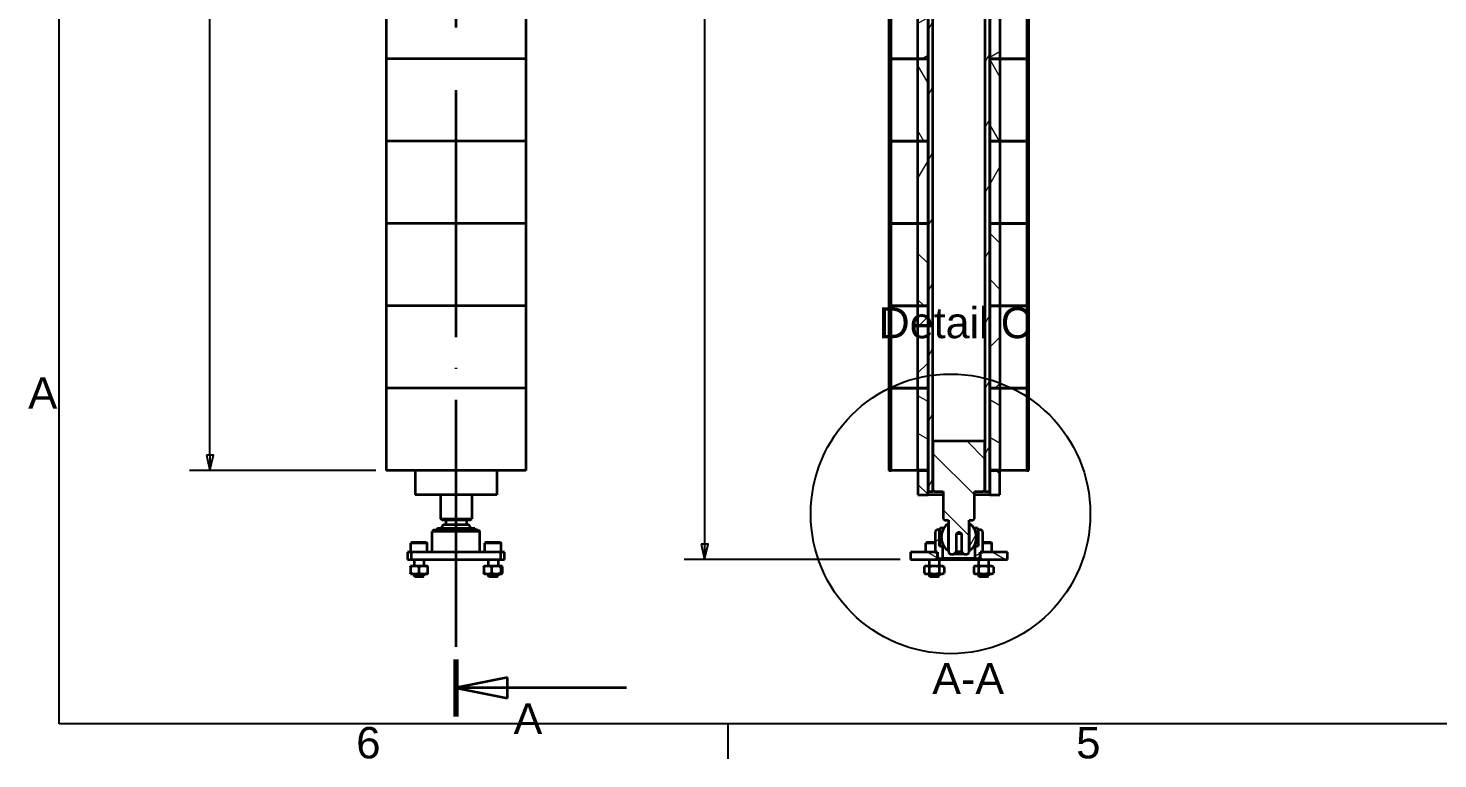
# Paper-space layout 'Brush Roller Sub Assy' of a CAD drawing. Header units: millimetres. Extents: x -9 to 421, y -10 to 297.
# Drawn here: x -2.2 to 134.9, y -3.6 to 67.4 of the extents above; entities that cross this region are included whole.
import ezdxf

# ---------------------------------------------------------------- set-up
doc = ezdxf.new("R2010")
doc.units = ezdxf.units.MM
doc.linetypes.add('ACAD_ISO04W100', pattern=[30, 24, -3, 0, -3])
doc.linetypes.add('ACAD_ISO09W100', pattern=[45, 24, -3, 6, -3, 6, -3])
for name, color, linetype, lineweight in [('2dTransBorder', 7, 'Continuous', 35), ('Detail Circle Lines', 7, 'ACAD_ISO09W100', 50), ('Dimensions', 5, 'Continuous', 25), ('Hatch', 7, 'Continuous', 25), ('Section View Lines', 7, 'ACAD_ISO09W100', 70), ('Visible Edges', 7, 'Continuous', 50)]:
    doc.layers.add(name, color=color, linetype=linetype, lineweight=lineweight)
doc.layers.add('Title', color=7, linetype='Continuous')
doc.styles.add('Current-ISO', font='ARIAL.TTF')
doc.styles.add('Text Style31', font='ARIAL.TTF')
pattern_1 = [(135, (-4.1455, -5.1767), (-2.24506, -2.24506), [])]
pattern_2 = [(210, (-4.1455, -5.1767), (1.5875, -2.74963), [])]
pattern_3 = [(120, (-4.1455, -5.1767), (-2.74963, -1.5875), [])]
pattern_4 = [(240, (-4.1455, -5.1767), (2.74963, -1.5875), [])]
pattern_5 = [(225, (-4.1455, -5.1767), (2.24506, -2.24506), [])]
pattern_6 = [(150, (-4.1455, -5.1767), (-1.5875, -2.74963), [])]

# ---------------------------------------------------------------- blocks, each defined once
blk = doc.blocks.new('2dTransSection0')
at = {"color": 179}
blk.add_solid([(48.58, 9.49), (43.58, 8.49), (48.58, 7.49), (48.58, 9.49)], dxfattribs=at)
at = {"layer": 'Section View Lines', "color": 179, "linetype": 'ACAD_ISO04W100', "lineweight": 35, "true_color": 0x262659}
for p, q in [((43.58, 277.29), (43.58, 5.73)), ((48.58, 9.49), (43.58, 8.49)), ((48.58, 8.49), (43.58, 8.49)), ((43.58, 8.49), (48.58, 7.49)), ((48.58, 7.49), (48.58, 9.49)), ((60.16, 8.49), (48.58, 8.49))]:
    blk.add_line(p, q, dxfattribs=at)
at = {"layer": 'Section View Lines', "color": 179, "linetype": 'ACAD_ISO04W100', "lineweight": 70, "true_color": 0x262659}
blk.add_line((43.58, 11.25), (43.58, 5.73), dxfattribs=at)
at = {"layer": 'Section View Lines', "color": 179, "linetype": 'ACAD_ISO04W100', "lineweight": 35, "true_color": 0x262659}
blk.add_lwpolyline([(48.58, 9.49), (43.58, 8.49), (48.58, 7.49), (48.58, 9.49)], dxfattribs=at)
at = {"layer": 'Section View Lines', "color": 18, "linetype": 'ACAD_ISO04W100', "lineweight": 35, "true_color": 0x000000, "insert": (49.18, 4), "char_height": 3, "attachment_point": 7, "style": 'Text Style31'}
blk.add_mtext('A', dxfattribs=at)
blk = doc.blocks.new('2dDetail1')
at = {"layer": 'Detail Circle Lines', "color": 179, "linetype": 'Continuous', "lineweight": 25, "true_color": 0x262659}
blk.add_circle((91.67, 25.41), 13.59, dxfattribs=at)
at = {"layer": 'Detail Circle Lines', "color": 18, "linetype": 'Continuous', "lineweight": 25, "true_color": 0x000000, "insert": (84.67, 42.44), "char_height": 3, "attachment_point": 7, "style": 'Text Style31'}
blk.add_mtext('Detail C', dxfattribs=at)
blk = doc.blocks.new('2dTransSymbol10')
at = {"color": 179}
blk.add_solid([(67.41, 22.47), (67.76, 20.97), (68.11, 22.47), (67.41, 22.47)], dxfattribs=at)
at = {"layer": 'Dimensions', "color": 179, "linetype": 'Continuous', "lineweight": 25, "true_color": 0x262659}
for p, q in [((67.76, 232.27), (67.76, 22.47)), ((67.41, 22.47), (67.76, 20.97)), ((68.11, 22.47), (67.41, 22.47)), ((67.76, 22.47), (67.76, 20.97)), ((67.76, 20.97), (68.11, 22.47)), ((86.76, 20.97), (65.76, 20.97))]:
    blk.add_line(p, q, dxfattribs=at)
blk.add_lwpolyline([(67.41, 22.47), (67.76, 20.97), (68.11, 22.47), (67.41, 22.47)], dxfattribs=at)
blk = doc.blocks.new('2dTransSymbol12')
at = {"color": 179}
blk.add_solid([(19.31, 31.11), (19.66, 29.61), (20.01, 31.11), (19.31, 31.11)], dxfattribs=at)
at = {"layer": 'Dimensions', "color": 179, "linetype": 'Continuous', "lineweight": 25, "true_color": 0x262659}
for p, q in [((19.66, 31.11), (19.66, 228.11)), ((19.31, 31.11), (19.66, 29.61)), ((20.01, 31.11), (19.31, 31.11)), ((19.66, 31.11), (19.66, 29.61)), ((19.66, 29.61), (20.01, 31.11)), ((35.78, 29.61), (17.66, 29.61))]:
    blk.add_line(p, q, dxfattribs=at)
blk.add_lwpolyline([(19.31, 31.11), (19.66, 29.61), (20.01, 31.11), (19.31, 31.11)], dxfattribs=at)
blk = doc.blocks.new('Default Border')
at = {"layer": '2dTransBorder', "color": 179, "linetype": 'Continuous', "lineweight": 25, "true_color": 0x262659}
for points in [[(5, 5), (5, 292), (415, 292), (415, 5), (5, 5)], [(70, 5), (70, 1.6)]]:
    blk.add_lwpolyline(points, dxfattribs=at)
at = {"layer": '2dTransBorder', "color": 179, "lineweight": 211, "char_height": 3.05, "attachment_point": 7, "style": 'Current-ISO'}
for s, insert in [('A', (1.98, 35.63)), ('6', (33.88, 1.6)), ('5', (103.88, 1.6))]:
    blk.add_mtext(s, dxfattribs=dict(at, insert=insert))
blk = doc.blocks.new('Title')
at = {"layer": '2dTransBorder'}
blk.add_blockref('Default Border', (-5, -5), dxfattribs=at)

psp = doc.layouts.new('Brush Roller Sub Assy')

# ---------------------------------------------------------------- hatches: boundary and pattern name
at = {"layer": 'Hatch', "linetype": 'Continuous', "lineweight": 9, "true_color": 0x1e1e47}
h = psp.add_hatch(dxfattribs=at)
h.set_pattern_fill('ANSI31', color=179, scale=25.4, angle=195, style=0)
h.set_pattern_definition(pattern_4)
h.paths.add_polyline_path([(85.81, 225.76), (85.81, 226.64), (85.33, 226.64), (85.33, 22.4), (85.81, 22.4), (85.81, 220), (85.81, 220), (85.81, 225.76)])
h = psp.add_hatch(dxfattribs=at)
h.set_pattern_fill('ANSI31', color=179, scale=25.4, angle=195, style=0)
h.set_pattern_definition(pattern_4)
h.paths.add_polyline_path([(90.85, 226.64), (90.85, 225.76), (90.85, 225.76), (90.85, 220), (90.85, 220), (90.85, 22.4), (91.33, 22.4), (91.33, 226.64)])
h = psp.add_hatch(dxfattribs=at)
h.set_pattern_fill('ANSI31', color=179, scale=25.4, angle=165, style=0)
h.set_pattern_definition(pattern_2)
h.paths.add_polyline_path([(81.53, 72.44), (81.53, 64.44), (81.73, 64.44), (81.73, 72.44)])
h = psp.add_hatch(dxfattribs=at)
h.set_pattern_fill('ANSI31', color=179, scale=25.4, angle=165, style=0)
h.set_pattern_definition(pattern_2)
h.paths.add_polyline_path([(84.31, 72.44), (84.31, 64.44), (85.33, 64.44), (85.33, 72.44)])
h = psp.add_hatch(dxfattribs=at)
h.set_pattern_fill('ANSI31', color=179, scale=25.4, angle=165, style=0)
h.set_pattern_definition(pattern_2)
h.paths.add_polyline_path([(92.35, 64.44), (92.35, 72.44), (91.33, 72.44), (91.33, 64.44)])
h = psp.add_hatch(dxfattribs=at)
h.set_pattern_fill('ANSI31', color=179, scale=25.4, angle=165, style=0)
h.set_pattern_definition(pattern_2)
h.paths.add_polyline_path([(95.13, 64.44), (95.13, 72.44), (94.93, 72.44), (94.93, 64.44)])
h = psp.add_hatch(dxfattribs=at)
h.set_pattern_fill('ANSI31', color=179, scale=25.4, angle=75, style=0)
h.set_pattern_definition(pattern_3)
h.paths.add_polyline_path([(81.53, 64.44), (81.53, 56.44), (81.73, 56.44), (81.73, 64.44)])
h = psp.add_hatch(dxfattribs=at)
h.set_pattern_fill('ANSI31', color=179, scale=25.4, angle=75, style=0)
h.set_pattern_definition(pattern_3)
h.paths.add_polyline_path([(84.31, 64.44), (84.31, 56.44), (85.33, 56.44), (85.33, 64.44)])
h = psp.add_hatch(dxfattribs=at)
h.set_pattern_fill('ANSI31', color=179, scale=25.4, angle=75, style=0)
h.set_pattern_definition(pattern_3)
h.paths.add_polyline_path([(92.35, 56.44), (92.35, 64.44), (91.33, 64.44), (91.33, 56.44)])
h = psp.add_hatch(dxfattribs=at)
h.set_pattern_fill('ANSI31', color=179, scale=25.4, angle=75, style=0)
h.set_pattern_definition(pattern_3)
h.paths.add_polyline_path([(95.13, 56.44), (95.13, 64.44), (94.93, 64.44), (94.93, 56.44)])
h = psp.add_hatch(dxfattribs=at)
h.set_pattern_fill('ANSI31', color=179, scale=25.4, angle=195, style=0)
h.set_pattern_definition(pattern_4)
h.paths.add_polyline_path([(81.53, 56.44), (81.53, 48.44), (81.73, 48.44), (81.73, 56.44)])
h = psp.add_hatch(dxfattribs=at)
h.set_pattern_fill('ANSI31', color=179, scale=25.4, angle=195, style=0)
h.set_pattern_definition(pattern_4)
h.paths.add_polyline_path([(84.31, 56.44), (84.31, 48.44), (85.33, 48.44), (85.33, 56.44)])
h = psp.add_hatch(dxfattribs=at)
h.set_pattern_fill('ANSI31', color=179, scale=25.4, angle=195, style=0)
h.set_pattern_definition(pattern_4)
h.paths.add_polyline_path([(92.35, 48.44), (92.35, 56.44), (91.33, 56.44), (91.33, 48.44)])
h = psp.add_hatch(dxfattribs=at)
h.set_pattern_fill('ANSI31', color=179, scale=25.4, angle=195, style=0)
h.set_pattern_definition(pattern_4)
h.paths.add_polyline_path([(95.13, 48.44), (95.13, 56.44), (94.93, 56.44), (94.93, 48.44)])
h = psp.add_hatch(dxfattribs=at)
h.set_pattern_fill('ANSI31', color=179, scale=25.4, angle=90, style=0)
h.set_pattern_definition(pattern_1)
h.paths.add_polyline_path([(81.53, 48.44), (81.53, 40.44), (81.73, 40.44), (81.73, 48.44)])
h = psp.add_hatch(dxfattribs=at)
h.set_pattern_fill('ANSI31', color=179, scale=25.4, angle=90, style=0)
h.set_pattern_definition(pattern_1)
h.paths.add_polyline_path([(84.31, 48.44), (84.31, 40.44), (85.33, 40.44), (85.33, 48.44)])
h = psp.add_hatch(dxfattribs=at)
h.set_pattern_fill('ANSI31', color=179, scale=25.4, angle=90, style=0)
h.set_pattern_definition(pattern_1)
h.paths.add_polyline_path([(92.35, 40.44), (92.35, 48.44), (91.33, 48.44), (91.33, 40.44)])
h = psp.add_hatch(dxfattribs=at)
h.set_pattern_fill('ANSI31', color=179, scale=25.4, angle=90, style=0)
h.set_pattern_definition(pattern_1)
h.paths.add_polyline_path([(95.13, 40.44), (95.13, 48.44), (94.93, 48.44), (94.93, 40.44)])
h = psp.add_hatch(dxfattribs=at)
h.set_pattern_fill('ANSI31', color=179, scale=25.4, angle=180, style=0)
h.set_pattern_definition(pattern_5)
h.paths.add_polyline_path([(81.53, 40.44), (81.53, 32.44), (81.73, 32.44), (81.73, 40.44)])
h = psp.add_hatch(dxfattribs=at)
h.set_pattern_fill('ANSI31', color=179, scale=25.4, angle=180, style=0)
h.set_pattern_definition(pattern_5)
h.paths.add_polyline_path([(84.31, 40.44), (84.31, 32.44), (85.33, 32.44), (85.33, 40.44)])
h = psp.add_hatch(dxfattribs=at)
h.set_pattern_fill('ANSI31', color=179, scale=25.4, angle=180, style=0)
h.set_pattern_definition(pattern_5)
h.paths.add_polyline_path([(92.35, 32.44), (92.35, 40.44), (91.33, 40.44), (91.33, 32.44)])
h = psp.add_hatch(dxfattribs=at)
h.set_pattern_fill('ANSI31', color=179, scale=25.4, angle=180, style=0)
h.set_pattern_definition(pattern_5)
h.paths.add_polyline_path([(95.13, 32.44), (95.13, 40.44), (94.93, 40.44), (94.93, 32.44)])
h = psp.add_hatch(dxfattribs=at)
h.set_pattern_fill('ANSI31', color=179, scale=25.4, angle=105, style=0)
h.set_pattern_definition(pattern_6)
h.paths.add_polyline_path([(81.53, 32.44), (81.53, 24.44), (81.73, 24.44), (81.73, 32.44)])
h = psp.add_hatch(dxfattribs=at)
h.set_pattern_fill('ANSI31', color=179, scale=25.4, angle=105, style=0)
h.set_pattern_definition(pattern_6)
h.paths.add_polyline_path([(84.31, 32.44), (84.31, 24.44), (85.33, 24.44), (85.33, 32.44)])
h = psp.add_hatch(dxfattribs=at)
h.set_pattern_fill('ANSI31', color=179, scale=25.4, angle=105, style=0)
h.set_pattern_definition(pattern_6)
h.paths.add_polyline_path([(92.35, 24.44), (92.35, 32.44), (91.33, 32.44), (91.33, 24.44)])
h = psp.add_hatch(dxfattribs=at)
h.set_pattern_fill('ANSI31', color=179, scale=25.4, angle=105, style=0)
h.set_pattern_definition(pattern_6)
h.paths.add_polyline_path([(95.13, 24.44), (95.13, 32.44), (94.93, 32.44), (94.93, 24.44)])
h = psp.add_hatch(dxfattribs=at)
h.set_pattern_fill('ANSI31', color=179, scale=25.4, angle=90, style=0)
h.set_pattern_definition(pattern_1)
h.paths.add_polyline_path([(87.33, 16.48), (87.49, 16.32), (87.85, 16.32), (88.09, 16.56), (88.09, 18.32), (88.33, 18.46), (88.33, 18.46), (88.33, 18.46), (88.33, 18.46), (88.33, 18.46), (88.33, 18.46), (88.33, 18.46), (88.33, 18.46), (88.33, 18.46), (88.33, 18.46), (88.33, 18.46), (88.33, 18.46), (88.33, 18.46), (88.33, 18.46), (88.33, 18.46), (88.33, 18.46), (88.33, 18.46), (88.33, 18.46), (88.33, 18.46), (88.33, 18.46), (88.33, 18.46), (88.33, 18.46), (88.33, 18.46), (88.57, 18.32), (88.57, 16.56), (88.81, 16.32), (89.17, 16.32), (89.33, 16.48), (89.33, 19.6), (89.69, 19.6), (89.85, 19.76), (89.85, 22.4), (90.69, 22.4), (90.85, 22.56), (90.85, 27.28), (85.81, 27.28), (85.81, 22.56), (85.97, 22.4), (86.81, 22.4), (86.81, 19.76), (86.97, 19.6), (87.33, 19.6)])
h = psp.add_hatch(dxfattribs=at)
h.set_pattern_fill('ANSI31', color=179, scale=25.4, angle=90, style=0)
h.set_pattern_definition(pattern_1)
h.paths.add_polyline_path([(85.33, 22.08), (85.33, 24.48), (84.35, 24.48), (84.35, 22.08)])
h = psp.add_hatch(dxfattribs=at)
h.set_pattern_fill('ANSI31', color=179, scale=25.4, angle=195, style=0)
h.set_pattern_definition([(240, (0, 0), (2.74963, -1.5875), [])])
h.paths.add_polyline_path([(91.44, 21.89), (91.48, 21.93), (91.48, 24.37), (91.3, 24.37), (91.04, 24.07), (90.87, 23.72), (90.78, 23.33), (90.78, 22.94), (90.87, 22.55), (91.04, 22.2), (91.3, 21.89)])
h = psp.add_hatch(dxfattribs=at)
h.set_pattern_fill('ANSI31', color=179, scale=25.4, angle=90, style=0)
h.set_pattern_definition(pattern_1)
h.paths.add_polyline_path([(91.33, 24.48), (91.33, 22.08), (92.31, 22.08), (92.31, 24.48)])
h = psp.add_hatch(dxfattribs=at)
h.set_pattern_fill('ANSI31', color=179, scale=25.4, angle=195, style=0)
h.set_pattern_definition(pattern_4)
h.paths.add_polyline_path([(89.33, 16.76), (89.37, 16.72), (89.51, 16.72), (89.76, 17.02), (89.94, 17.38), (90.03, 17.76), (90.03, 18.16), (89.94, 18.54), (89.76, 18.89), (89.51, 19.2), (89.33, 19.2)])
h = psp.add_hatch(dxfattribs=at)
h.set_pattern_fill('ANSI31', color=179, scale=25.4, angle=165, style=0)
h.set_pattern_definition(pattern_2)
h.paths.add_polyline_path([(86.17, 18.68), (86.01, 18.52), (86.01, 16.52), (86.25, 16.52), (86.25, 16.04), (86.41, 15.88), (86.77, 15.88), (86.77, 17.08), (86.45, 17.08), (86.45, 18.68)])
h = psp.add_hatch(dxfattribs=at)
h.set_pattern_fill('ANSI31', color=179, scale=25.4, angle=165, style=0)
h.set_pattern_definition(pattern_2)
h.paths.add_polyline_path([(90.65, 18.52), (90.49, 18.68), (90.21, 18.68), (90.21, 17.08), (89.89, 17.08), (89.89, 15.88), (90.25, 15.88), (90.41, 16.04), (90.41, 16.52), (90.65, 16.52)])
h = psp.add_hatch(dxfattribs=at)
h.set_pattern_fill('ANSI31', color=179, scale=25.4, angle=105, style=0)
h.set_pattern_definition(pattern_6)
h.paths.add_polyline_path([(83.61, 15.8), (86.09, 15.8), (86.25, 15.96), (86.25, 16.52), (83.61, 16.52)])
h = psp.add_hatch(dxfattribs=at)
h.set_pattern_fill('ANSI31', color=179, scale=25.4, angle=105, style=0)
h.set_pattern_definition(pattern_6)
h.paths.add_polyline_path([(93.05, 15.8), (93.05, 16.52), (90.41, 16.52), (90.41, 15.96), (90.57, 15.8)])

# ---------------------------------------------------------------- linework, layer by layer
at = {"layer": 'Visible Edges', "color": 179, "linetype": 'Continuous', "lineweight": 35, "true_color": 0x262659}
for p, q in [((85.33, 226.64), (85.33, 22.4)), ((91.33, 22.4), (91.33, 226.64)), ((85.81, 22.4), (85.81, 220)), ((90.85, 220), (90.85, 22.4)), ((32.64, 72.44), (32.64, 64.44)), ((46.24, 72.44), (46.24, 64.44)), ((81.53, 72.44), (81.53, 64.44)), ((81.73, 64.44), (81.73, 72.44)), ((84.31, 72.44), (84.31, 64.44)), ((85.33, 64.44), (85.33, 72.44)), ((91.33, 72.44), (91.33, 64.44)), ((92.35, 64.44), (92.35, 72.44)), ((94.93, 72.44), (94.93, 64.44)), ((95.13, 64.44), (95.13, 72.44)), ((46.24, 64.44), (32.64, 64.44)), ((32.64, 64.44), (32.64, 56.44)), ((46.24, 64.44), (32.64, 64.44)), ((46.24, 64.44), (46.24, 56.44)), ((81.73, 64.44), (81.53, 64.44)), ((81.53, 64.44), (81.53, 56.44)), ((81.53, 64.44), (81.73, 64.44)), ((81.73, 56.44), (81.73, 64.44)), ((81.73, 64.44), (84.31, 64.44)), ((84.31, 64.44), (81.73, 64.44)), ((85.33, 64.44), (84.31, 64.44)), ((84.31, 64.44), (84.31, 56.44)), ((84.31, 64.44), (85.33, 64.44)), ((85.33, 56.44), (85.33, 64.44)), ((85.33, 64.44), (85.33, 64.44)), ((85.33, 64.44), (85.33, 64.44)), ((91.33, 64.44), (91.33, 56.44)), ((92.35, 64.44), (91.33, 64.44)), ((91.33, 64.44), (92.35, 64.44)), ((92.35, 56.44), (92.35, 64.44)), ((92.35, 64.44), (94.93, 64.44)), ((94.93, 64.44), (92.35, 64.44)), ((95.13, 64.44), (94.93, 64.44)), ((94.93, 64.44), (94.93, 56.44)), ((94.93, 64.44), (95.13, 64.44)), ((95.13, 56.44), (95.13, 64.44)), ((46.24, 56.44), (32.64, 56.44)), ((32.64, 56.44), (32.64, 48.44)), ((46.24, 56.44), (32.64, 56.44)), ((46.24, 56.44), (46.24, 48.44)), ((81.73, 56.44), (81.53, 56.44)), ((81.53, 56.44), (81.53, 48.44)), ((81.53, 56.44), (81.73, 56.44)), ((81.73, 48.44), (81.73, 56.44)), ((81.73, 56.44), (84.31, 56.44)), ((84.31, 56.44), (81.73, 56.44)), ((85.33, 56.44), (84.31, 56.44)), ((84.31, 56.44), (84.31, 48.44)), ((84.31, 56.44), (85.33, 56.44)), ((85.33, 48.44), (85.33, 56.44)), ((85.33, 56.44), (85.33, 56.44)), ((85.33, 56.44), (85.33, 56.44)), ((91.33, 56.44), (91.33, 48.44)), ((92.35, 56.44), (91.33, 56.44)), ((91.33, 56.44), (92.35, 56.44)), ((92.35, 48.44), (92.35, 56.44)), ((92.35, 56.44), (94.93, 56.44)), ((94.93, 56.44), (92.35, 56.44)), ((95.13, 56.44), (94.93, 56.44)), ((94.93, 56.44), (94.93, 48.44)), ((94.93, 56.44), (95.13, 56.44)), ((95.13, 48.44), (95.13, 56.44)), ((46.24, 48.44), (32.64, 48.44)), ((32.64, 48.44), (32.64, 40.44)), ((46.24, 48.44), (32.64, 48.44)), ((46.24, 48.44), (46.24, 40.44)), ((81.73, 48.44), (81.53, 48.44)), ((81.53, 48.44), (81.53, 40.44)), ((81.53, 48.44), (81.73, 48.44)), ((81.73, 40.44), (81.73, 48.44)), ((81.73, 48.44), (84.31, 48.44)), ((84.31, 48.44), (81.73, 48.44)), ((85.33, 48.44), (84.31, 48.44)), ((84.31, 48.44), (84.31, 40.44)), ((84.31, 48.44), (85.33, 48.44)), ((85.33, 40.44), (85.33, 48.44)), ((85.33, 48.44), (85.33, 48.44)), ((85.33, 48.44), (85.33, 48.44)), ((91.33, 48.44), (91.33, 40.44)), ((92.35, 48.44), (91.33, 48.44)), ((91.33, 48.44), (92.35, 48.44)), ((92.35, 40.44), (92.35, 48.44)), ((92.35, 48.44), (94.93, 48.44)), ((94.93, 48.44), (92.35, 48.44)), ((95.13, 48.44), (94.93, 48.44)), ((94.93, 48.44), (94.93, 40.44)), ((94.93, 48.44), (95.13, 48.44)), ((95.13, 40.44), (95.13, 48.44)), ((46.24, 40.44), (32.64, 40.44)), ((32.64, 40.44), (32.64, 32.44)), ((46.24, 40.44), (32.64, 40.44)), ((46.24, 40.44), (46.24, 32.44)), ((81.73, 40.44), (81.53, 40.44)), ((81.53, 40.44), (81.53, 32.44)), ((81.53, 40.44), (81.73, 40.44)), ((81.73, 32.44), (81.73, 40.44)), ((81.73, 40.44), (84.31, 40.44)), ((84.31, 40.44), (81.73, 40.44)), ((85.33, 40.44), (84.31, 40.44)), ((84.31, 40.44), (84.31, 32.44)), ((84.31, 40.44), (85.33, 40.44)), ((85.33, 32.44), (85.33, 40.44)), ((85.33, 40.44), (85.33, 40.44)), ((85.33, 40.44), (85.33, 40.44)), ((91.33, 40.44), (91.33, 32.44)), ((92.35, 40.44), (91.33, 40.44)), ((91.33, 40.44), (92.35, 40.44)), ((92.35, 32.44), (92.35, 40.44)), ((92.35, 40.44), (94.93, 40.44)), ((94.93, 40.44), (92.35, 40.44)), ((95.13, 40.44), (94.93, 40.44)), ((94.93, 40.44), (94.93, 32.44)), ((94.93, 40.44), (95.13, 40.44)), ((95.13, 32.44), (95.13, 40.44)), ((46.24, 32.44), (32.64, 32.44)), ((32.64, 32.44), (32.64, 24.44)), ((46.24, 32.44), (32.64, 32.44)), ((46.24, 32.44), (46.24, 24.44)), ((81.73, 32.44), (81.53, 32.44)), ((81.53, 32.44), (81.53, 24.44)), ((81.53, 32.44), (81.73, 32.44)), ((81.73, 24.44), (81.73, 32.44)), ((81.73, 32.44), (84.31, 32.44)), ((84.31, 32.44), (81.73, 32.44)), ((85.33, 32.44), (84.31, 32.44)), ((84.31, 32.44), (84.31, 24.44)), ((84.31, 32.44), (85.33, 32.44)), ((85.33, 24.44), (85.33, 32.44)), ((85.33, 32.44), (85.33, 32.44)), ((85.33, 32.44), (85.33, 32.44)), ((91.33, 32.44), (91.33, 24.44)), ((92.35, 32.44), (91.33, 32.44)), ((91.33, 32.44), (92.35, 32.44)), ((92.35, 24.44), (92.35, 32.44)), ((92.35, 32.44), (94.93, 32.44)), ((94.93, 32.44), (92.35, 32.44)), ((95.13, 32.44), (94.93, 32.44)), ((94.93, 32.44), (94.93, 24.44)), ((94.93, 32.44), (95.13, 32.44)), ((95.13, 24.44), (95.13, 32.44)), ((85.81, 27.28), (85.81, 22.56)), ((90.85, 27.28), (85.81, 27.28)), ((90.85, 22.56), (90.85, 27.28)), ((46.24, 24.44), (32.64, 24.44)), ((35.46, 24.44), (35.46, 22.08)), ((43.42, 24.44), (43.42, 22.08)), ((81.53, 24.44), (81.73, 24.44)), ((84.31, 24.44), (81.73, 24.44)), ((84.31, 24.44), (85.33, 24.44)), ((84.35, 24.48), (84.35, 22.08)), ((85.33, 24.48), (84.35, 24.48)), ((85.33, 22.08), (85.33, 24.48)), ((92.31, 24.48), (91.33, 24.48)), ((91.33, 24.48), (91.33, 22.08)), ((91.33, 24.44), (92.35, 24.44)), ((92.31, 22.08), (92.31, 24.48)), ((94.93, 24.44), (92.35, 24.44)), ((94.93, 24.44), (95.13, 24.44)), ((43.29, 22.08), (35.46, 22.08)), ((37.92, 22.08), (37.92, 19.76)), ((40.96, 22.08), (40.96, 19.76)), ((43.42, 22.08), (43.29, 22.08)), ((84.35, 22.08), (85.33, 22.08)), ((85.33, 22.4), (85.81, 22.4)), ((86.81, 22.08), (85.33, 22.08)), ((85.81, 22.56), (85.97, 22.4)), ((85.97, 22.4), (85.81, 22.4)), ((85.97, 22.4), (86.81, 22.4)), ((86.81, 22.4), (86.81, 19.76)), ((89.85, 22.4), (90.69, 22.4)), ((89.85, 19.76), (89.85, 22.4)), ((91.33, 22.08), (89.85, 22.08)), ((90.69, 22.4), (90.85, 22.56)), ((90.85, 22.4), (90.69, 22.4)), ((90.85, 22.4), (91.33, 22.4)), ((91.33, 22.08), (92.31, 22.08)), ((37.92, 19.76), (40.96, 19.76)), ((38.08, 19.6), (37.92, 19.76)), ((40.8, 19.6), (38.08, 19.6)), ((38.26, 19.2), (40.61, 19.2)), ((38.44, 19.6), (38.44, 19.2)), ((40.44, 19.6), (40.44, 19.2)), ((40.61, 19.2), (40.62, 19.2)), ((40.8, 19.6), (40.96, 19.76)), ((86.81, 19.76), (86.97, 19.6)), ((86.97, 19.6), (87.33, 19.6)), ((87.33, 19.2), (87.15, 19.2)), ((87.33, 19.6), (87.33, 16.48)), ((87.33, 16.76), (87.33, 19.2)), ((89.33, 19.6), (89.69, 19.6)), ((89.33, 16.48), (89.33, 19.6)), ((89.33, 19.2), (89.33, 16.76)), ((89.51, 19.2), (89.33, 19.2)), ((89.69, 19.6), (89.85, 19.76)), ((37.28, 18.68), (37.12, 18.52)), ((41.76, 18.52), (37.12, 18.52)), ((37.12, 16.52), (37.12, 18.52)), ((37.28, 18.68), (41.6, 18.68)), ((37.62, 18.84), (37.56, 18.72)), ((41.32, 18.72), (37.56, 18.72)), ((37.56, 18.72), (37.56, 18.68)), ((37.62, 18.84), (41.25, 18.84)), ((41.25, 18.84), (41.32, 18.72)), ((41.32, 18.72), (41.32, 18.68)), ((41.6, 18.68), (41.76, 18.52)), ((41.76, 16.52), (41.76, 18.52)), ((86.17, 18.68), (86.01, 18.52)), ((86.01, 18.52), (86.01, 16.52)), ((86.45, 18.68), (86.17, 18.68)), ((86.52, 18.84), (86.45, 18.72)), ((86.45, 18.72), (86.45, 17.2)), ((86.45, 17.08), (86.45, 18.68)), ((86.86, 18.84), (86.52, 18.84)), ((86.86, 18.84), (86.86, 18.84)), ((88.09, 18.32), (88.57, 18.32)), ((88.09, 16.56), (88.09, 18.32)), ((88.57, 18.32), (88.57, 16.56)), ((89.8, 18.84), (89.8, 18.84)), ((90.14, 18.84), (89.8, 18.84)), ((90.21, 18.72), (90.14, 18.84)), ((90.21, 17.2), (90.21, 18.72)), ((90.21, 18.68), (90.21, 17.08)), ((90.49, 18.68), (90.21, 18.68)), ((90.65, 18.52), (90.49, 18.68)), ((90.65, 16.52), (90.65, 18.52)), ((35.12, 16.52), (34.72, 16.52)), ((34.72, 16.52), (34.72, 15.8)), ((35.13, 17.48), (35.04, 17.38)), ((36.63, 17.38), (35.04, 17.38)), ((35.04, 16.52), (35.04, 17.38)), ((35.12, 15.8), (35.12, 16.52)), ((43.76, 16.52), (35.12, 16.52)), ((35.13, 17.48), (36.54, 17.48)), ((36.54, 17.48), (36.63, 17.38)), ((36.63, 16.52), (36.63, 17.38)), ((42.33, 17.48), (42.24, 17.38)), ((43.73, 17.38), (42.24, 17.38)), ((42.24, 16.52), (42.24, 17.38)), ((42.33, 17.48), (43.65, 17.48)), ((43.65, 17.48), (43.74, 17.48)), ((43.83, 17.38), (43.73, 17.38)), ((43.74, 17.48), (43.83, 17.38)), ((43.76, 16.52), (43.76, 15.8)), ((44.16, 16.52), (43.76, 16.52)), ((43.83, 16.52), (43.83, 17.38)), ((44.16, 15.8), (44.16, 16.52)), ((83.61, 16.52), (83.61, 15.8)), ((86.25, 16.52), (83.61, 16.52)), ((85.23, 17.48), (85.13, 17.38)), ((86.01, 17.38), (85.13, 17.38)), ((85.13, 16.52), (85.13, 17.38)), ((85.23, 17.48), (86.01, 17.48)), ((86.01, 16.52), (86.25, 16.52)), ((86.25, 16.52), (86.25, 16.04)), ((86.25, 15.96), (86.25, 16.52)), ((86.45, 17.2), (86.52, 17.08)), ((86.77, 17.08), (86.45, 17.08)), ((86.52, 17.08), (86.86, 17.08)), ((86.77, 15.88), (86.77, 17.08)), ((86.86, 17.08), (86.86, 17.08)), ((87.15, 16.72), (87.29, 16.72)), ((87.29, 16.72), (87.33, 16.76)), ((87.29, 16.72), (87.33, 16.72)), ((87.33, 16.48), (87.49, 16.32)), ((87.85, 16.32), (88.09, 16.56)), ((88.09, 16.56), (88.57, 16.56)), ((88.57, 16.56), (88.81, 16.32)), ((89.17, 16.32), (89.33, 16.48)), ((89.33, 16.76), (89.37, 16.72)), ((89.33, 16.72), (89.37, 16.72)), ((89.37, 16.72), (89.51, 16.72)), ((89.8, 17.08), (89.8, 17.08)), ((89.8, 17.08), (90.14, 17.08)), ((89.89, 17.08), (89.89, 15.88)), ((90.21, 17.08), (89.89, 17.08)), ((90.14, 17.08), (90.21, 17.2)), ((90.41, 16.52), (90.65, 16.52)), ((90.41, 16.04), (90.41, 16.52)), ((90.41, 16.52), (90.41, 15.96)), ((93.05, 16.52), (90.41, 16.52)), ((90.65, 17.48), (91.24, 17.48)), ((91.3, 17.38), (90.65, 17.38)), ((91.24, 17.48), (91.43, 17.48)), ((91.53, 17.38), (91.3, 17.38)), ((91.43, 17.48), (91.53, 17.38)), ((91.53, 16.52), (91.53, 17.38)), ((93.05, 15.8), (93.05, 16.52)), ((34.72, 15.8), (35.12, 15.8)), ((35.03, 15.16), (35, 15.14)), ((36.25, 15.16), (35.03, 15.16)), ((35.12, 15.8), (43.76, 15.8)), ((35.36, 15.8), (35.36, 15.16)), ((35.83, 15.08), (35.83, 14.47)), ((36.66, 15.16), (36.25, 15.16)), ((36.32, 15.8), (36.32, 15.16)), ((36.66, 15.16), (36.67, 15.15)), ((36.67, 15.08), (36.67, 14.47)), ((42.14, 15.08), (42.14, 14.47)), ((42.21, 15.16), (42.19, 15.15)), ((42.52, 15.16), (42.21, 15.16)), ((43.84, 15.16), (42.52, 15.16)), ((42.56, 15.8), (42.56, 15.16)), ((42.89, 15.08), (42.89, 14.47)), ((43.52, 15.8), (43.52, 15.16)), ((43.76, 15.8), (44.16, 15.8)), ((43.84, 15.16), (43.88, 15.14)), ((83.61, 15.8), (86.09, 15.8)), ((84.97, 15.08), (84.97, 14.47)), ((85.1, 15.16), (84.98, 15.09)), ((85.21, 15.16), (85.1, 15.16)), ((86.73, 15.16), (85.21, 15.16)), ((85.45, 15.8), (85.45, 15.16)), ((85.45, 15.08), (85.45, 14.47)), ((86.09, 15.8), (86.25, 15.96)), ((86.09, 15.8), (90.57, 15.8)), ((86.25, 16.04), (86.41, 15.88)), ((86.33, 15.96), (86.25, 15.96)), ((86.41, 15.88), (86.77, 15.88)), ((86.41, 15.8), (86.41, 15.16)), ((86.73, 15.16), (86.89, 15.07)), ((89.89, 15.88), (86.77, 15.88)), ((87.49, 16.32), (87.85, 16.32)), ((88.81, 16.32), (87.85, 16.32)), ((88.81, 16.32), (89.17, 16.32)), ((89.77, 15.08), (89.77, 14.47)), ((89.9, 15.16), (89.78, 15.09)), ((89.89, 15.88), (90.25, 15.88)), ((90.01, 15.16), (89.9, 15.16)), ((91.53, 15.16), (90.01, 15.16)), ((90.25, 15.88), (90.41, 16.04)), ((90.25, 15.8), (90.25, 15.16)), ((90.25, 15.08), (90.25, 14.47)), ((90.41, 15.96), (90.33, 15.96)), ((90.41, 15.96), (90.57, 15.8)), ((90.57, 15.8), (93.05, 15.8)), ((91.21, 15.8), (91.21, 15.16)), ((91.53, 15.16), (91.69, 15.07)), ((35, 15.07), (35, 14.47)), ((35.03, 14.39), (35, 14.4)), ((35.03, 14.39), (36.25, 14.39)), ((35.36, 14.39), (35.36, 14.21)), ((35.36, 14.21), (36.32, 14.21)), ((35.45, 14.12), (35.36, 14.21)), ((36.22, 14.12), (35.45, 14.12)), ((36.22, 14.12), (36.32, 14.21)), ((36.25, 14.39), (36.66, 14.39)), ((36.32, 14.39), (36.32, 14.21)), ((36.66, 14.39), (36.67, 14.39)), ((36.67, 15.07), (36.67, 14.47)), ((42.21, 14.39), (42.19, 14.4)), ((42.21, 14.39), (42.52, 14.39)), ((42.52, 14.39), (43.84, 14.39)), ((42.56, 14.39), (42.56, 14.21)), ((42.56, 14.21), (43.46, 14.21)), ((42.65, 14.12), (42.56, 14.21)), ((43.37, 14.12), (42.65, 14.12)), ((43.42, 14.12), (43.37, 14.12)), ((43.42, 14.12), (43.52, 14.21)), ((43.46, 14.21), (43.52, 14.21)), ((43.52, 14.39), (43.52, 14.21)), ((43.78, 15.07), (43.78, 14.47)), ((43.84, 14.39), (43.88, 14.41)), ((43.93, 15.07), (43.93, 14.48)), ((85.1, 14.39), (84.98, 14.46)), ((85.1, 14.39), (85.21, 14.39)), ((85.21, 14.39), (86.73, 14.39)), ((85.45, 14.39), (85.45, 14.21)), ((85.45, 14.21), (86.28, 14.21)), ((85.55, 14.12), (85.45, 14.21)), ((86.21, 14.12), (85.55, 14.12)), ((86.32, 14.12), (86.21, 14.12)), ((86.28, 14.21), (86.41, 14.21)), ((86.32, 14.12), (86.41, 14.21)), ((86.41, 15.07), (86.41, 14.47)), ((86.41, 14.39), (86.41, 14.21)), ((86.73, 14.39), (86.89, 14.48)), ((86.89, 15.07), (86.89, 14.48)), ((89.9, 14.39), (89.78, 14.46)), ((89.9, 14.39), (90.01, 14.39)), ((90.01, 14.39), (91.53, 14.39)), ((90.25, 14.39), (90.25, 14.21)), ((90.25, 14.21), (91.08, 14.21)), ((90.35, 14.12), (90.25, 14.21)), ((91.01, 14.12), (90.35, 14.12)), ((91.12, 14.12), (91.01, 14.12)), ((91.08, 14.21), (91.21, 14.21)), ((91.12, 14.12), (91.21, 14.21)), ((91.21, 15.07), (91.21, 14.47)), ((91.21, 14.39), (91.21, 14.21)), ((91.53, 14.39), (91.69, 14.48)), ((91.69, 15.07), (91.69, 14.48))]:
    psp.add_line(p, q, dxfattribs=at).dxf.unprotected_set("ltscale", 0)
for points in [[(88.09, 18.32), (88.33, 18.46), (88.33, 18.46), (88.33, 18.46), (88.33, 18.46), (88.33, 18.46), (88.33, 18.46), (88.33, 18.46), (88.33, 18.46), (88.33, 18.46), (88.33, 18.46), (88.33, 18.46), (88.33, 18.46), (88.33, 18.46), (88.33, 18.46), (88.33, 18.46), (88.33, 18.46), (88.33, 18.46), (88.33, 18.46), (88.33, 18.46), (88.33, 18.46), (88.33, 18.46), (88.33, 18.46), (88.33, 18.46), (88.57, 18.32)], [(35.83, 15.08), (35.8, 15.09), (35.76, 15.11), (35.72, 15.12), (35.69, 15.12), (35.65, 15.13), (35.62, 15.14), (35.58, 15.14), (35.55, 15.15), (35.52, 15.15), (35.49, 15.15), (35.45, 15.15), (35.42, 15.15), (35.39, 15.15), (35.36, 15.15), (35.32, 15.15), (35.29, 15.14), (35.26, 15.14), (35.22, 15.13), (35.19, 15.13), (35.15, 15.12), (35.12, 15.11), (35.08, 15.1), (35.04, 15.09), (35, 15.07)], [(35, 15.07), (35, 15.08), (35, 15.09), (35, 15.09), (35, 15.1), (35, 15.1), (35, 15.11), (35, 15.11), (35, 15.11), (35, 15.12), (35, 15.12), (35, 15.12), (35, 15.13), (35, 15.13), (35, 15.13), (35, 15.14), (35, 15.14), (35, 15.14), (35, 15.14), (35, 15.14), (35, 15.14), (35, 15.14), (35, 15.14), (35, 15.14), (35, 15.14)], [(36.25, 15.16), (36.23, 15.16), (36.22, 15.16), (36.2, 15.16), (36.18, 15.16), (36.16, 15.15), (36.15, 15.15), (36.13, 15.15), (36.11, 15.15), (36.09, 15.15), (36.08, 15.14), (36.06, 15.14), (36.04, 15.14), (36.03, 15.13), (36.01, 15.13), (35.99, 15.13), (35.98, 15.12), (35.96, 15.12), (35.94, 15.11), (35.92, 15.11), (35.91, 15.1), (35.89, 15.1), (35.87, 15.09), (35.85, 15.09), (35.83, 15.08)], [(36.67, 15.08), (36.65, 15.09), (36.63, 15.09), (36.61, 15.1), (36.59, 15.1), (36.58, 15.11), (36.56, 15.11), (36.54, 15.12), (36.53, 15.12), (36.51, 15.13), (36.49, 15.13), (36.47, 15.13), (36.46, 15.14), (36.44, 15.14), (36.42, 15.14), (36.41, 15.15), (36.39, 15.15), (36.37, 15.15), (36.35, 15.15), (36.34, 15.15), (36.32, 15.16), (36.3, 15.16), (36.29, 15.16), (36.27, 15.16), (36.25, 15.16)], [(36.67, 15.07), (36.67, 15.09), (36.67, 15.1), (36.67, 15.11), (36.67, 15.12), (36.67, 15.13), (36.67, 15.13), (36.67, 15.14), (36.67, 15.14), (36.67, 15.15), (36.67, 15.15), (36.67, 15.15), (36.67, 15.15), (36.67, 15.15), (36.67, 15.15), (36.67, 15.15), (36.67, 15.15), (36.67, 15.14), (36.67, 15.14), (36.67, 15.13), (36.67, 15.12), (36.67, 15.12), (36.67, 15.11), (36.67, 15.09), (36.67, 15.08)], [(42.52, 15.16), (42.5, 15.16), (42.48, 15.16), (42.47, 15.16), (42.45, 15.16), (42.44, 15.15), (42.42, 15.15), (42.41, 15.15), (42.39, 15.15), (42.38, 15.15), (42.36, 15.14), (42.34, 15.14), (42.33, 15.14), (42.31, 15.13), (42.3, 15.13), (42.28, 15.13), (42.27, 15.12), (42.25, 15.12), (42.24, 15.11), (42.22, 15.11), (42.21, 15.1), (42.19, 15.1), (42.17, 15.09), (42.16, 15.09), (42.14, 15.08)], [(42.14, 15.08), (42.14, 15.09), (42.15, 15.09), (42.15, 15.1), (42.15, 15.1), (42.15, 15.1), (42.15, 15.11), (42.16, 15.11), (42.16, 15.11), (42.16, 15.12), (42.16, 15.12), (42.17, 15.12), (42.17, 15.13), (42.17, 15.13), (42.17, 15.13), (42.17, 15.13), (42.18, 15.13), (42.18, 15.14), (42.18, 15.14), (42.18, 15.14), (42.18, 15.14), (42.19, 15.14), (42.19, 15.15), (42.19, 15.15), (42.19, 15.15)], [(42.89, 15.08), (42.87, 15.09), (42.86, 15.09), (42.84, 15.1), (42.83, 15.1), (42.81, 15.11), (42.79, 15.11), (42.78, 15.12), (42.76, 15.12), (42.75, 15.13), (42.73, 15.13), (42.72, 15.13), (42.7, 15.14), (42.69, 15.14), (42.67, 15.14), (42.66, 15.15), (42.64, 15.15), (42.62, 15.15), (42.61, 15.15), (42.59, 15.15), (42.58, 15.16), (42.56, 15.16), (42.55, 15.16), (42.53, 15.16), (42.52, 15.16)], [(43.78, 15.07), (43.74, 15.09), (43.7, 15.1), (43.66, 15.11), (43.62, 15.12), (43.58, 15.13), (43.55, 15.13), (43.51, 15.14), (43.47, 15.14), (43.44, 15.15), (43.4, 15.15), (43.37, 15.15), (43.33, 15.15), (43.3, 15.15), (43.27, 15.15), (43.23, 15.15), (43.2, 15.15), (43.16, 15.14), (43.12, 15.14), (43.09, 15.13), (43.05, 15.12), (43.01, 15.12), (42.97, 15.11), (42.93, 15.09), (42.89, 15.08)], [(43.93, 15.07), (43.92, 15.08), (43.92, 15.09), (43.91, 15.1), (43.9, 15.11), (43.9, 15.12), (43.89, 15.13), (43.89, 15.13), (43.88, 15.14), (43.87, 15.14), (43.87, 15.14), (43.86, 15.14), (43.86, 15.14), (43.85, 15.14), (43.85, 15.14), (43.84, 15.14), (43.83, 15.14), (43.83, 15.13), (43.82, 15.13), (43.82, 15.12), (43.81, 15.12), (43.8, 15.11), (43.8, 15.1), (43.79, 15.09), (43.78, 15.07)], [(85.21, 15.16), (85.2, 15.16), (85.19, 15.16), (85.18, 15.16), (85.17, 15.16), (85.16, 15.15), (85.15, 15.15), (85.14, 15.15), (85.13, 15.15), (85.12, 15.15), (85.11, 15.14), (85.1, 15.14), (85.09, 15.14), (85.08, 15.13), (85.07, 15.13), (85.06, 15.13), (85.05, 15.12), (85.04, 15.12), (85.03, 15.11), (85.02, 15.11), (85.01, 15.1), (85, 15.1), (84.99, 15.09), (84.98, 15.09), (84.97, 15.08)], [(85.45, 15.08), (85.44, 15.09), (85.43, 15.09), (85.42, 15.1), (85.41, 15.1), (85.4, 15.11), (85.39, 15.11), (85.38, 15.12), (85.37, 15.12), (85.36, 15.13), (85.35, 15.13), (85.34, 15.13), (85.33, 15.14), (85.32, 15.14), (85.31, 15.14), (85.3, 15.15), (85.29, 15.15), (85.28, 15.15), (85.27, 15.15), (85.26, 15.15), (85.25, 15.16), (85.24, 15.16), (85.23, 15.16), (85.22, 15.16), (85.21, 15.16)], [(86.41, 15.07), (86.36, 15.09), (86.32, 15.1), (86.28, 15.11), (86.24, 15.12), (86.19, 15.13), (86.15, 15.13), (86.12, 15.14), (86.08, 15.14), (86.04, 15.15), (86, 15.15), (85.96, 15.15), (85.93, 15.15), (85.89, 15.15), (85.85, 15.15), (85.82, 15.15), (85.78, 15.15), (85.74, 15.14), (85.7, 15.14), (85.66, 15.13), (85.62, 15.12), (85.58, 15.12), (85.54, 15.11), (85.5, 15.09), (85.45, 15.08)], [(86.89, 15.07), (86.87, 15.08), (86.85, 15.09), (86.82, 15.1), (86.8, 15.11), (86.78, 15.12), (86.76, 15.13), (86.74, 15.13), (86.72, 15.14), (86.71, 15.14), (86.69, 15.14), (86.67, 15.14), (86.65, 15.14), (86.63, 15.14), (86.61, 15.14), (86.59, 15.14), (86.57, 15.14), (86.56, 15.13), (86.54, 15.13), (86.52, 15.12), (86.5, 15.12), (86.48, 15.11), (86.45, 15.1), (86.43, 15.09), (86.41, 15.07)], [(90.01, 15.16), (90, 15.16), (89.99, 15.16), (89.98, 15.16), (89.97, 15.16), (89.96, 15.15), (89.95, 15.15), (89.94, 15.15), (89.93, 15.15), (89.92, 15.15), (89.91, 15.14), (89.9, 15.14), (89.89, 15.14), (89.88, 15.13), (89.87, 15.13), (89.86, 15.13), (89.85, 15.12), (89.84, 15.12), (89.83, 15.11), (89.82, 15.11), (89.81, 15.1), (89.8, 15.1), (89.79, 15.09), (89.78, 15.09), (89.77, 15.08)], [(90.25, 15.08), (90.24, 15.09), (90.23, 15.09), (90.22, 15.1), (90.21, 15.1), (90.2, 15.11), (90.19, 15.11), (90.18, 15.12), (90.17, 15.12), (90.16, 15.13), (90.15, 15.13), (90.14, 15.13), (90.13, 15.14), (90.12, 15.14), (90.11, 15.14), (90.1, 15.15), (90.09, 15.15), (90.08, 15.15), (90.07, 15.15), (90.06, 15.15), (90.05, 15.16), (90.04, 15.16), (90.03, 15.16), (90.02, 15.16), (90.01, 15.16)], [(91.21, 15.07), (91.16, 15.09), (91.12, 15.1), (91.08, 15.11), (91.04, 15.12), (90.99, 15.13), (90.95, 15.13), (90.92, 15.14), (90.88, 15.14), (90.84, 15.15), (90.8, 15.15), (90.76, 15.15), (90.73, 15.15), (90.69, 15.15), (90.65, 15.15), (90.62, 15.15), (90.58, 15.15), (90.54, 15.14), (90.5, 15.14), (90.46, 15.13), (90.42, 15.12), (90.38, 15.12), (90.34, 15.11), (90.3, 15.09), (90.25, 15.08)], [(91.69, 15.07), (91.67, 15.08), (91.65, 15.09), (91.62, 15.1), (91.6, 15.11), (91.58, 15.12), (91.56, 15.13), (91.54, 15.13), (91.52, 15.14), (91.51, 15.14), (91.49, 15.14), (91.47, 15.14), (91.45, 15.14), (91.43, 15.14), (91.41, 15.14), (91.39, 15.14), (91.37, 15.14), (91.36, 15.13), (91.34, 15.13), (91.32, 15.12), (91.3, 15.12), (91.28, 15.11), (91.25, 15.1), (91.23, 15.09), (91.21, 15.07)], [(35, 14.4), (35, 14.4), (35, 14.4), (35, 14.4), (35, 14.4), (35, 14.41), (35, 14.41), (35, 14.41), (35, 14.41), (35, 14.41), (35, 14.41), (35, 14.42), (35, 14.42), (35, 14.42), (35, 14.43), (35, 14.43), (35, 14.43), (35, 14.44), (35, 14.44), (35, 14.45), (35, 14.45), (35, 14.46), (35, 14.46), (35, 14.47), (35, 14.47)], [(35, 14.47), (35.04, 14.46), (35.08, 14.45), (35.12, 14.44), (35.15, 14.43), (35.19, 14.42), (35.22, 14.41), (35.26, 14.41), (35.29, 14.4), (35.32, 14.4), (35.36, 14.4), (35.39, 14.4), (35.42, 14.39), (35.45, 14.39), (35.49, 14.4), (35.52, 14.4), (35.55, 14.4), (35.58, 14.4), (35.62, 14.41), (35.65, 14.42), (35.69, 14.42), (35.72, 14.43), (35.76, 14.44), (35.8, 14.45), (35.83, 14.47)], [(35.83, 14.47), (35.85, 14.46), (35.87, 14.45), (35.89, 14.45), (35.91, 14.44), (35.92, 14.44), (35.94, 14.43), (35.96, 14.43), (35.98, 14.42), (35.99, 14.42), (36.01, 14.42), (36.03, 14.41), (36.04, 14.41), (36.06, 14.41), (36.08, 14.4), (36.09, 14.4), (36.11, 14.4), (36.13, 14.4), (36.15, 14.39), (36.16, 14.39), (36.18, 14.39), (36.2, 14.39), (36.22, 14.39), (36.23, 14.39), (36.25, 14.39)], [(36.25, 14.39), (36.27, 14.39), (36.29, 14.39), (36.3, 14.39), (36.32, 14.39), (36.34, 14.39), (36.35, 14.39), (36.37, 14.4), (36.39, 14.4), (36.41, 14.4), (36.42, 14.4), (36.44, 14.41), (36.46, 14.41), (36.47, 14.41), (36.49, 14.42), (36.51, 14.42), (36.53, 14.42), (36.54, 14.43), (36.56, 14.43), (36.58, 14.44), (36.59, 14.44), (36.61, 14.45), (36.63, 14.45), (36.65, 14.46), (36.67, 14.47)], [(36.67, 14.47), (36.67, 14.45), (36.67, 14.44), (36.67, 14.43), (36.67, 14.42), (36.67, 14.42), (36.67, 14.41), (36.67, 14.4), (36.67, 14.4), (36.67, 14.4), (36.67, 14.4), (36.67, 14.39), (36.67, 14.39), (36.67, 14.4), (36.67, 14.4), (36.67, 14.4), (36.67, 14.4), (36.67, 14.41), (36.67, 14.41), (36.67, 14.42), (36.67, 14.43), (36.67, 14.44), (36.67, 14.45), (36.67, 14.46), (36.67, 14.47)], [(42.19, 14.4), (42.19, 14.4), (42.19, 14.4), (42.19, 14.4), (42.18, 14.41), (42.18, 14.41), (42.18, 14.41), (42.18, 14.41), (42.18, 14.41), (42.17, 14.42), (42.17, 14.42), (42.17, 14.42), (42.17, 14.42), (42.17, 14.43), (42.16, 14.43), (42.16, 14.43), (42.16, 14.43), (42.16, 14.44), (42.15, 14.44), (42.15, 14.44), (42.15, 14.45), (42.15, 14.45), (42.15, 14.46), (42.14, 14.46), (42.14, 14.47)], [(42.14, 14.47), (42.16, 14.46), (42.17, 14.45), (42.19, 14.45), (42.21, 14.44), (42.22, 14.44), (42.24, 14.43), (42.25, 14.43), (42.27, 14.42), (42.28, 14.42), (42.3, 14.42), (42.31, 14.41), (42.33, 14.41), (42.34, 14.41), (42.36, 14.4), (42.38, 14.4), (42.39, 14.4), (42.41, 14.4), (42.42, 14.39), (42.44, 14.39), (42.45, 14.39), (42.47, 14.39), (42.48, 14.39), (42.5, 14.39), (42.52, 14.39)], [(42.52, 14.39), (42.53, 14.39), (42.55, 14.39), (42.56, 14.39), (42.58, 14.39), (42.59, 14.39), (42.61, 14.39), (42.62, 14.4), (42.64, 14.4), (42.66, 14.4), (42.67, 14.4), (42.69, 14.41), (42.7, 14.41), (42.72, 14.41), (42.73, 14.42), (42.75, 14.42), (42.76, 14.42), (42.78, 14.43), (42.79, 14.43), (42.81, 14.44), (42.83, 14.44), (42.84, 14.45), (42.86, 14.45), (42.87, 14.46), (42.89, 14.47)], [(42.89, 14.47), (42.93, 14.45), (42.97, 14.44), (43.01, 14.43), (43.05, 14.42), (43.09, 14.42), (43.12, 14.41), (43.16, 14.4), (43.2, 14.4), (43.23, 14.4), (43.27, 14.4), (43.3, 14.39), (43.33, 14.39), (43.37, 14.4), (43.4, 14.4), (43.44, 14.4), (43.47, 14.4), (43.51, 14.41), (43.55, 14.41), (43.58, 14.42), (43.62, 14.43), (43.66, 14.44), (43.7, 14.45), (43.74, 14.46), (43.78, 14.47)], [(43.78, 14.47), (43.79, 14.46), (43.8, 14.45), (43.8, 14.44), (43.81, 14.43), (43.82, 14.42), (43.82, 14.42), (43.83, 14.41), (43.83, 14.41), (43.84, 14.41), (43.85, 14.4), (43.85, 14.4), (43.86, 14.4), (43.86, 14.4), (43.87, 14.41), (43.87, 14.41), (43.88, 14.41), (43.89, 14.42), (43.89, 14.42), (43.9, 14.43), (43.9, 14.44), (43.91, 14.45), (43.92, 14.46), (43.92, 14.47), (43.93, 14.48)], [(84.97, 14.47), (84.98, 14.46), (84.99, 14.45), (85, 14.45), (85.01, 14.44), (85.02, 14.44), (85.03, 14.43), (85.04, 14.43), (85.05, 14.42), (85.06, 14.42), (85.07, 14.42), (85.08, 14.41), (85.09, 14.41), (85.1, 14.41), (85.11, 14.4), (85.12, 14.4), (85.13, 14.4), (85.14, 14.4), (85.15, 14.39), (85.16, 14.39), (85.17, 14.39), (85.18, 14.39), (85.19, 14.39), (85.2, 14.39), (85.21, 14.39)], [(85.21, 14.39), (85.22, 14.39), (85.23, 14.39), (85.24, 14.39), (85.25, 14.39), (85.26, 14.39), (85.27, 14.39), (85.28, 14.4), (85.29, 14.4), (85.3, 14.4), (85.31, 14.4), (85.32, 14.41), (85.33, 14.41), (85.34, 14.41), (85.35, 14.42), (85.36, 14.42), (85.37, 14.42), (85.38, 14.43), (85.39, 14.43), (85.4, 14.44), (85.41, 14.44), (85.42, 14.45), (85.43, 14.45), (85.44, 14.46), (85.45, 14.47)], [(85.45, 14.47), (85.5, 14.45), (85.54, 14.44), (85.58, 14.43), (85.62, 14.42), (85.66, 14.42), (85.7, 14.41), (85.74, 14.4), (85.78, 14.4), (85.82, 14.4), (85.85, 14.4), (85.89, 14.39), (85.93, 14.39), (85.96, 14.4), (86, 14.4), (86.04, 14.4), (86.08, 14.4), (86.12, 14.41), (86.15, 14.41), (86.19, 14.42), (86.24, 14.43), (86.28, 14.44), (86.32, 14.45), (86.36, 14.46), (86.41, 14.47)], [(86.41, 14.47), (86.43, 14.46), (86.45, 14.45), (86.48, 14.44), (86.5, 14.43), (86.52, 14.42), (86.54, 14.42), (86.56, 14.41), (86.57, 14.41), (86.59, 14.41), (86.61, 14.4), (86.63, 14.4), (86.65, 14.4), (86.67, 14.4), (86.69, 14.41), (86.71, 14.41), (86.72, 14.41), (86.74, 14.42), (86.76, 14.42), (86.78, 14.43), (86.8, 14.44), (86.82, 14.45), (86.85, 14.46), (86.87, 14.47), (86.89, 14.48)], [(89.77, 14.47), (89.78, 14.46), (89.79, 14.45), (89.8, 14.45), (89.81, 14.44), (89.82, 14.44), (89.83, 14.43), (89.84, 14.43), (89.85, 14.42), (89.86, 14.42), (89.87, 14.42), (89.88, 14.41), (89.89, 14.41), (89.9, 14.41), (89.91, 14.4), (89.92, 14.4), (89.93, 14.4), (89.94, 14.4), (89.95, 14.39), (89.96, 14.39), (89.97, 14.39), (89.98, 14.39), (89.99, 14.39), (90, 14.39), (90.01, 14.39)], [(90.01, 14.39), (90.02, 14.39), (90.03, 14.39), (90.04, 14.39), (90.05, 14.39), (90.06, 14.39), (90.07, 14.39), (90.08, 14.4), (90.09, 14.4), (90.1, 14.4), (90.11, 14.4), (90.12, 14.41), (90.13, 14.41), (90.14, 14.41), (90.15, 14.42), (90.16, 14.42), (90.17, 14.42), (90.18, 14.43), (90.19, 14.43), (90.2, 14.44), (90.21, 14.44), (90.22, 14.45), (90.23, 14.45), (90.24, 14.46), (90.25, 14.47)], [(90.25, 14.47), (90.3, 14.45), (90.34, 14.44), (90.38, 14.43), (90.42, 14.42), (90.46, 14.42), (90.5, 14.41), (90.54, 14.4), (90.58, 14.4), (90.62, 14.4), (90.65, 14.4), (90.69, 14.39), (90.73, 14.39), (90.76, 14.4), (90.8, 14.4), (90.84, 14.4), (90.88, 14.4), (90.92, 14.41), (90.95, 14.41), (90.99, 14.42), (91.04, 14.43), (91.08, 14.44), (91.12, 14.45), (91.16, 14.46), (91.21, 14.47)], [(91.21, 14.47), (91.23, 14.46), (91.25, 14.45), (91.28, 14.44), (91.3, 14.43), (91.32, 14.42), (91.34, 14.42), (91.36, 14.41), (91.37, 14.41), (91.39, 14.41), (91.41, 14.4), (91.43, 14.4), (91.45, 14.4), (91.47, 14.4), (91.49, 14.41), (91.51, 14.41), (91.52, 14.41), (91.54, 14.42), (91.56, 14.42), (91.58, 14.43), (91.6, 14.44), (91.62, 14.45), (91.65, 14.46), (91.67, 14.47), (91.69, 14.48)]]:
    psp.add_lwpolyline(points, dxfattribs=at).dxf.unprotected_set("ltscale", 0)
for centre, start, end in [((39.44, 17.96), 133.5797, 149.0626), ((39.44, 17.96), 30.9374, 46.4203), ((88.33, 17.96), 133.5797, 226.4203), ((88.33, 17.96), 313.5797, 46.4203), ((88.33, 17.96), 149.0681, 210.9319), ((88.33, 17.96), 329.0681, 30.9319)]:
    psp.add_arc(centre, 1.71, start, end, dxfattribs=at).dxf.unprotected_set("ltscale", 0)

# ---------------------------------------------------------------- block references
at = {"layer": 'Detail Circle Lines'}
psp.add_blockref('2dDetail1', (-4.15, -5.18), dxfattribs=at)
at = {"layer": 'Dimensions'}
for name in ['2dTransSymbol10', '2dTransSymbol12']:
    psp.add_blockref(name, (-4.15, -5.18), dxfattribs=at)
at = {"layer": 'Section View Lines'}
psp.add_blockref('2dTransSection0', (-4.15, -5.18), dxfattribs=at)
at = {"layer": 'Title'}
psp.add_blockref('Title', (0.85, -0.18), dxfattribs=at)

# ---------------------------------------------------------------- texts
at = {"color": 18, "linetype": 'Continuous', "lineweight": 50, "true_color": 0x000000, "insert": (85.74, 2.72), "char_height": 3, "attachment_point": 7, "style": 'Text Style31'}
psp.add_mtext('A-A ', dxfattribs=at)

doc.saveas('drawing.dxf')
